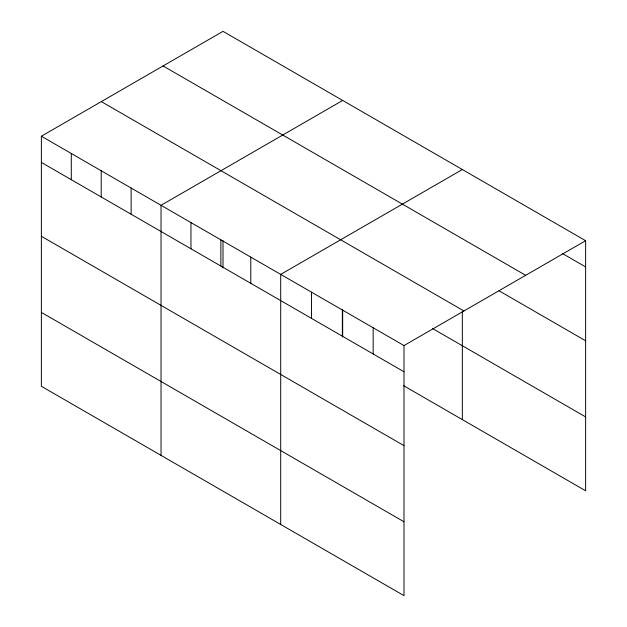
<?xml version="1.0" encoding="UTF-8"?>
<svg xmlns="http://www.w3.org/2000/svg" width="627" height="627" viewBox="0 0 627 627"><rect width="100%" height="100%" fill="white"/><g stroke="black" fill="none" stroke-linecap="round" stroke-linejoin="round"><path stroke-width="0.94" d="M41.374 136.216L403.992 345.571L403.992 595.65L41.374 386.295L41.374 136.216L223.008 31.35L585.626 240.705L585.626 490.784L403.333 385.542M342.671 100.438L161.037 205.303L161.037 455.382M462.334 169.525L280.7 274.391L280.7 524.47M403.992 345.571L585.626 240.705M562.301 253.441L585.626 266.906M163.067 65.953L525.685 275.316M498.99 290.771L585.626 340.79M101.315 101.605L463.933 310.968M432.418 328.454L585.626 416.908M41.374 162.417L403.992 371.772M41.374 236.293L403.992 445.648M41.374 312.411L403.992 521.774M462.334 311.572L462.334 419.604M373.175 327.772L373.175 353.973M342.671 309.691L342.671 336.911M342.35 309.981L342.35 336.182M311.525 292.182L311.525 318.383M250.784 257.117L250.784 283.318M223.008 240.603L223.008 267.823M220.869 239.843L220.869 266.044M190.953 222.577L190.953 248.778M131.121 188.029L131.121 214.23M101.206 170.756L101.206 196.956M71.29 153.49L71.29 179.69"/></g></svg>
